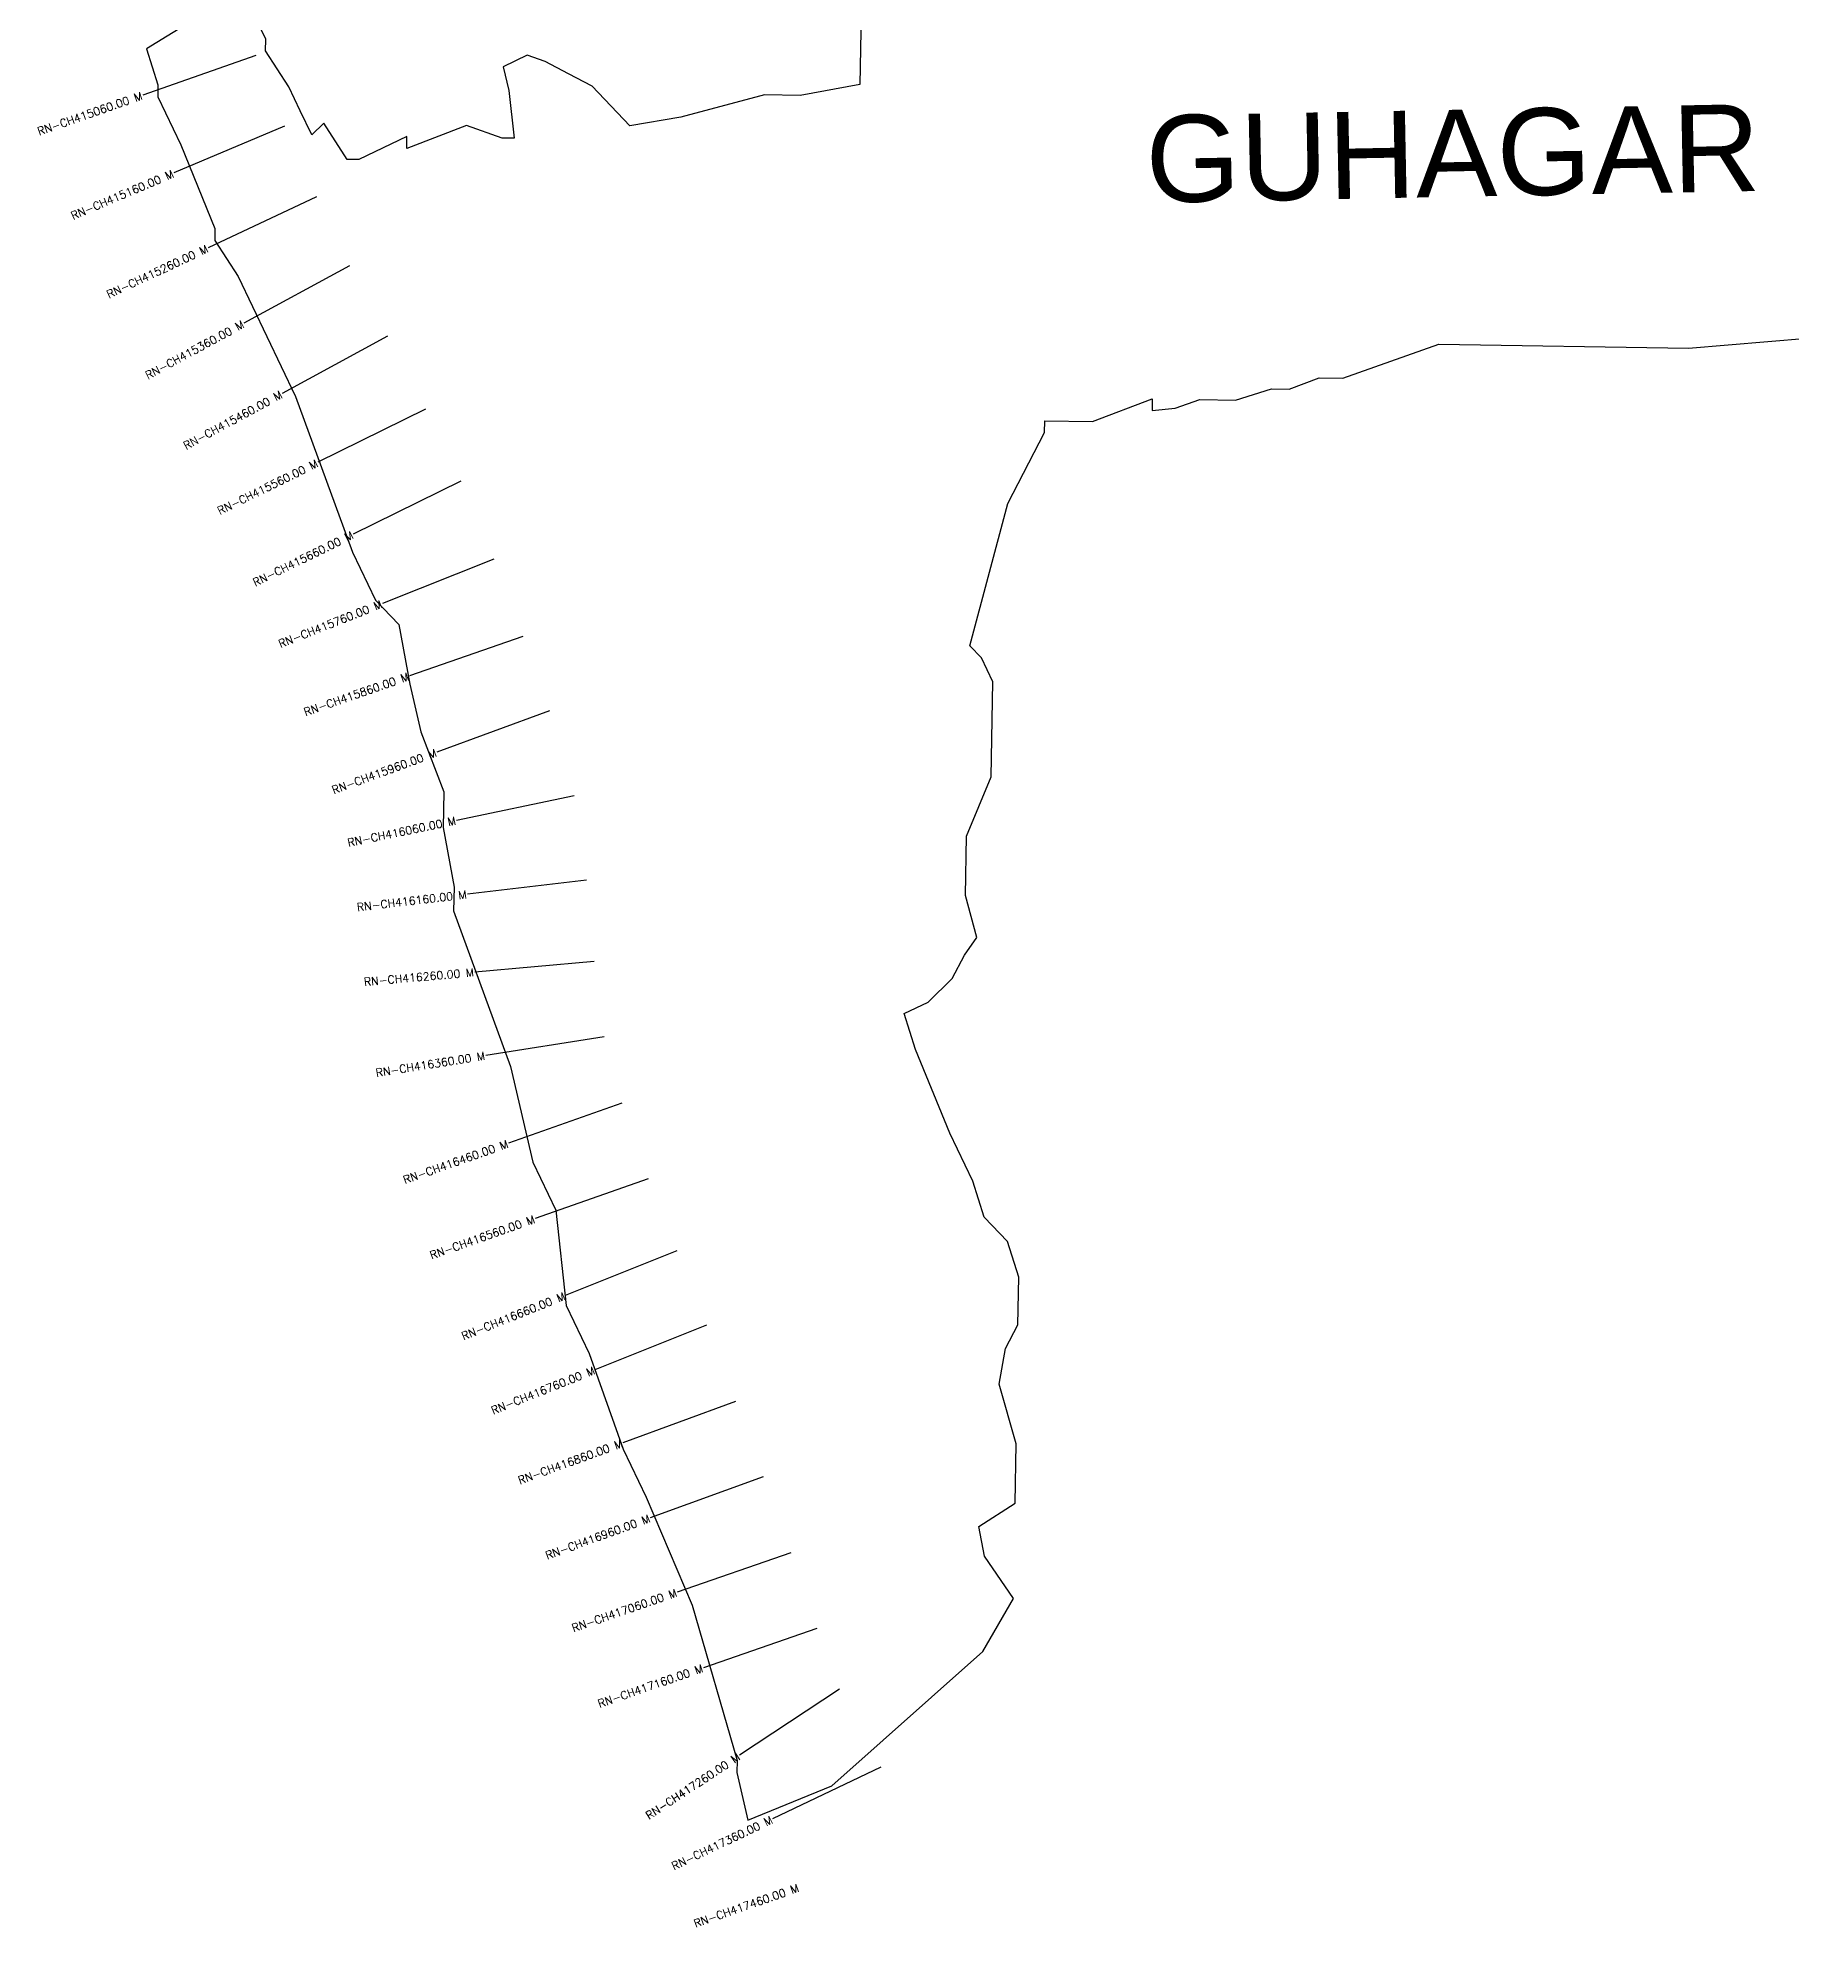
# Model space of a CAD drawing. Header units: metres. Extents: x 306685 to 311196, y 1932221 to 1936113.
# Drawn here: x 307094 to 309286, y 1932221 to 1934582 of the extents above; entities that cross this region are included whole.
import ezdxf
from ezdxf.enums import TextEntityAlignment as Align

# ---------------------------------------------------------------- set-up
doc = ezdxf.new("R2010")
doc.units = ezdxf.units.M
for name, color, linetype in [('CS', 134, 'Continuous'), ('CSMark', 6, 'Continuous'), ('VILLAGE BOUNDRY', 10, 'Continuous'), ('VILLAGE NAME', 250, 'Continuous')]:
    doc.layers.add(name, color=color, linetype=linetype)
doc.styles.get("Standard").update_dxf_attribs({"font": 'simplex.shx'})

msp = doc.modelspace()

# ---------------------------------------------------------------- linework, layer by layer
at = {"layer": 'CS'}
for p, q in [((307366.4, 1934560.2), (307224.9, 1934510.6)), ((307401.9, 1934471.9), (307263.8, 1934413.4)), ((307442.3, 1934383.6), (307306.5, 1934319.8)), ((307483.2, 1934297.1), (307351.4, 1934225.6)), ((307530.9, 1934209.2), (307399.1, 1934137.7)), ((307578.5, 1934117.9), (307443.9, 1934051.7)), ((307622.6, 1934028.2), (307488.1, 1933961.9)), ((307663.9, 1933930.6), (307524.4, 1933875.3)), ((307699.9, 1933833.9), (307558.2, 1933784.7)), ((307733.2, 1933741), (307592.4, 1933689.3)), ((307764, 1933634.6), (307617.1, 1933604.1)), ((307779.7, 1933529.3), (307630.7, 1933511.8)), ((307789.3, 1933427.6), (307639.9, 1933414.4)), ((307801.7, 1933333.6), (307653.6, 1933310.1)), ((307823.6, 1933250.5), (307682.2, 1933200.6)), ((307856.9, 1933156.2), (307715.5, 1933106.3)), ((307892.4, 1933066), (307753.1, 1933010.4)), ((307929.5, 1932973.1), (307790.2, 1932917.5)), ((307966, 1932877.6), (307825.1, 1932826.2)), ((308000.3, 1932783.7), (307859.4, 1932732.3)), ((308034.9, 1932688.5), (307893.1, 1932639.5)), ((308067.5, 1932594), (307925.8, 1932545)), ((308096.1, 1932518.1), (307970.9, 1932435.5)), ((308147.6, 1932420.8), (308012.3, 1932356.1))]:
    msp.add_line(p, q, dxfattribs=at)
at = {"layer": 'VILLAGE BOUNDRY'}
for points in [[(307334.9, 1934633.5), (307229.7, 1934568.3), (307243.9, 1934523.5), (307243.6, 1934508.6), (307272.3, 1934448.6), (307315.2, 1934343.8), (307315, 1934328.9), (307344, 1934283.8), (307415.9, 1934133.8), (307487.1, 1933939.3), (307515.8, 1933879.3), (307545.1, 1933849.1), (307558.7, 1933774.5), (307572.6, 1933714.8), (307601.1, 1933639.9), (307600.4, 1933595.3), (307614, 1933520.7), (307613.5, 1933491), (307684.7, 1933296.4), (307712.5, 1933177), (307741.2, 1933117), (307754.1, 1932997.7), (307782.9, 1932937.8), (307825.6, 1932818.1), (307854.3, 1932758.1), (307911.6, 1932623.3), (307967.9, 1932429), (307967.6, 1932414.1), (307981.5, 1932354.4), (308086.3, 1932397.3), (308275.1, 1932565.2), (308313.4, 1932631.5), (308277, 1932684.2), (308270.2, 1932721.5), (308315.3, 1932750.5), (308316.6, 1932824.8), (308295.5, 1932899.6), (308303.6, 1932944), (308319, 1932973.5), (308320, 1933033.1), (308305.8, 1933077.9), (308276.6, 1933108.1), (308262.5, 1933153), (308233.7, 1933213), (308190.8, 1933317.8), (308176.7, 1933362.7), (308206.7, 1933377), (308236.9, 1933406.3), (308252.3, 1933435.8), (308267.5, 1933457.8), (308253.5, 1933510.1), (308254.7, 1933584.5), (308285.7, 1933658.4), (308287.7, 1933777.3), (308273.3, 1933807.3), (308258.7, 1933822.4), (308306.2, 1934000.2), (308352.3, 1934088.7), (308352.5, 1934103.5), (308412, 1934102.5), (308486.9, 1934131.1), (308486.6, 1934116.2), (308515.7, 1934119.5), (308546.4, 1934130.1), (308591, 1934129.3), (308635.8, 1934143.5), (308658.1, 1934143.1), (308695.5, 1934157.4), (308725.3, 1934156.9), (308845, 1934199.5), (309157.3, 1934194.4), (309306.2, 1934206.8)], [(308122.9, 1934613.1), (308121.5, 1934523.8), (308046.9, 1934510.2), (308002.3, 1934510.9), (307897.7, 1934482.9), (307833.7, 1934472.1), (307786.8, 1934521.9), (307757.3, 1934537.3), (307727.8, 1934552.7), (307705.6, 1934560.5), (307675.6, 1934546.1), (307682.5, 1934516.2), (307689, 1934456.6), (307674.1, 1934456.9), (307629.7, 1934472.5), (307554.9, 1934443.9), (307555.1, 1934458.8), (307495.2, 1934430.1), (307480.3, 1934430.3), (307451.3, 1934475.4), (307436.2, 1934460.8), (307421.8, 1934490.8), (307407.4, 1934520.8), (307378.4, 1934565.9), (307378.7, 1934580.7), (307349.9, 1934640.7)]]:
    msp.add_lwpolyline(points, dxfattribs=at)

# ---------------------------------------------------------------- texts
at = {"layer": 'CSMark'}
for s, rotation, p in [('RN-CH415060.00 M', 19.315, (307223.9, 1934510.3)), ('RN-CH415160.00 M', 22.9637, (307262.9, 1934413)), ('RN-CH415260.00 M', 25.1474, (307305.6, 1934319.4)), ('RN-CH415360.00 M', 28.4683, (307350.5, 1934225.1)), ('RN-CH415460.00 M', 28.4683, (307398.2, 1934137.2)), ('RN-CH415560.00 M', 26.2175, (307443, 1934051.2)), ('RN-CH415660.00 M', 26.2175, (307487.2, 1933961.5)), ('RN-CH415760.00 M', 21.6194, (307523.5, 1933875)), ('RN-CH415860.00 M', 19.1535, (307557.2, 1933784.3)), ('RN-CH415960.00 M', 20.1642, (307591.5, 1933689)), ('RN-CH416060.00 M', 11.7133, (307616.1, 1933603.9)), ('RN-CH416160.00 M', 6.7139, (307629.7, 1933511.6)), ('RN-CH416260.00 M', 5.0458, (307638.9, 1933414.3)), ('RN-CH416360.00 M', 9.0185, (307652.6, 1933310)), ('RN-CH416460.00 M', 19.4503, (307681.2, 1933200.2)), ('RN-CH416560.00 M', 19.4503, (307714.5, 1933106)), ('RN-CH416660.00 M', 21.7694, (307752.2, 1933010)), ('RN-CH416760.00 M', 21.7694, (307789.3, 1932917.1)), ('RN-CH416860.00 M', 20.0419, (307824.2, 1932825.9)), ('RN-CH416960.00 M', 20.0419, (307858.5, 1932732)), ('RN-CH417060.00 M', 19.0763, (307892.2, 1932639.2)), ('RN-CH417160.00 M', 19.0763, (307924.8, 1932544.7)), ('RN-CH417260.00 M', 33.4512, (307970.1, 1932434.9)), ('RN-CH417360.00 M', 25.5735, (308011.4, 1932355.7)), ('RN-CH417460.00 M', 19.2757, (308044.5, 1932270.3))]:
    msp.add_text(s, height=10, rotation=rotation, dxfattribs=at).set_placement(p, align=Align.MIDDLE_RIGHT)
at = {"layer": 'VILLAGE NAME', "insert": (308477.6, 1934484.8), "char_height": 108.748, "attachment_point": 1, "rotation": 1.1028}
msp.add_mtext_dynamic_manual_height_columns('{\\fArial|b0|i0|c0|p34;GUHAGAR}', width=1571.314, gutter_width=543.7, heights=[0], dxfattribs=at)

doc.saveas('drawing.dxf')
